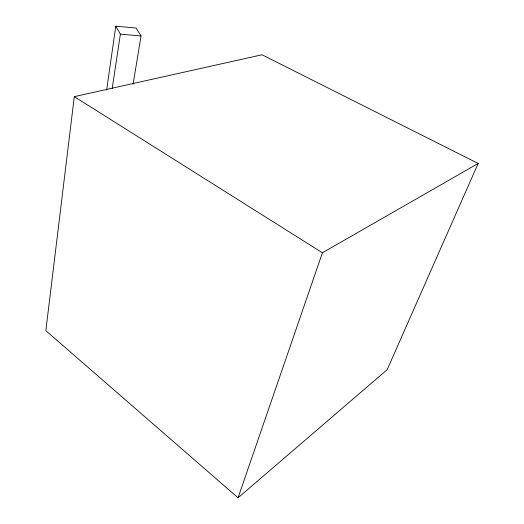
<?xml version="1.0" encoding="UTF-8"?>
<svg xmlns="http://www.w3.org/2000/svg" width="524" height="524" viewBox="0 0 524 524"><rect width="100%" height="100%" fill="white"/><g stroke="black" fill="none" stroke-linecap="round" stroke-linejoin="round"><path stroke-width="0.79" d="M74.297 96.639L45.837 330.677L238.066 497.8L387.19 369.649L478.163 163.455L262.013 54.778L74.297 96.639L322.411 252.764L478.163 163.455M133.07 84.272L141.054 35.953L136.076 28.047L115.771 26.2L106.654 90.115M112.182 88.654L120.376 34.152L115.771 26.2M238.066 497.8L322.411 252.764M120.376 34.152L141.054 35.953"/></g></svg>
